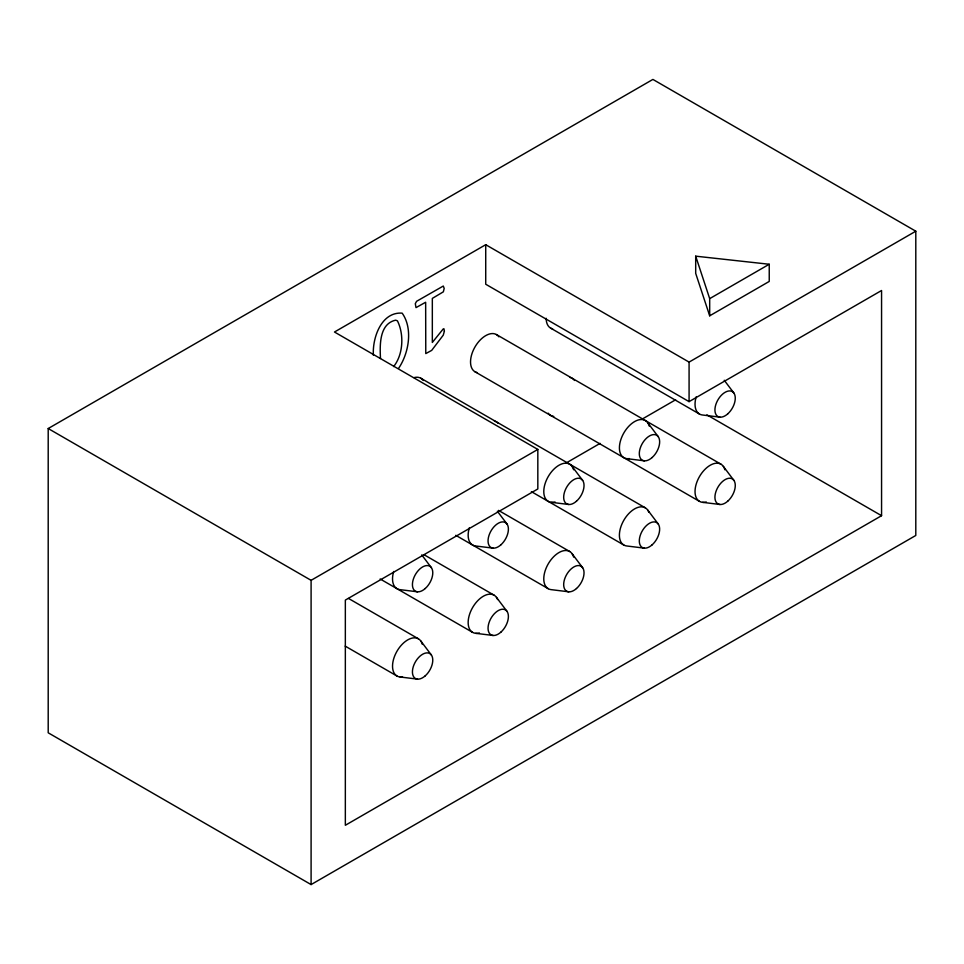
<?xml version="1.0" encoding="UTF-8"?>
<svg xmlns="http://www.w3.org/2000/svg" width="964" height="964" viewBox="0 0 964 964"><rect width="100%" height="100%" fill="white"/><g stroke="black" fill="none" stroke-linecap="round" stroke-linejoin="round"><path stroke-width="1.45" d="M373.393 355.342C372.237 337.954 381.334 311.613 402.157 313.143C413.098 328.495 408.917 353.137 398.638 368.272M393.637 366.573C403.374 354.415 404.145 334.267 397.421 320.831L395.638 320.168C379.177 323.796 379.804 345.22 380.491 358.5M48.2 428.534L652.905 79.422L915.8 231.203L915.8 535.466L311.095 884.578L48.2 732.797L48.2 428.534L311.095 580.328L537.828 449.429L537.828 488.965L345.341 600.09L345.341 825.28L881.566 515.692L881.566 290.501L689.079 401.639L485.723 284.235L485.723 244.699L334.472 332.014L537.828 449.429M709.685 315.818L709.685 298.635L769.236 264.257L769.236 281.44L709.685 315.818L695.695 273.366L695.695 256.171L769.236 264.257M485.723 244.699L689.079 362.103L915.8 231.203M566.278 462.913L600.114 443.368M641.771 419.328L675.607 399.795M720.012 417.159L702.623 415.014A21.473 12.399 -60 0 1 696.189 396.843M626.998 458.683L644.386 460.816M702.623 502.34L720.012 504.485M551.372 502.34L568.76 504.473M644.386 548.142L626.998 546.01A21.473 12.399 -60 0 1 624.829 518.632A21.473 12.399 -60 0 1 648.856 512.209M493.134 548.142L475.746 545.998A21.473 12.399 -60 0 1 469.311 527.826M568.76 591.8L551.372 589.667A21.473 12.399 -60 0 1 549.721 561.518A21.473 12.399 -60 0 1 573.628 557.096M417.52 591.8L400.12 589.667A21.473 12.399 -60 0 1 393.686 571.483M475.746 633.324L493.134 635.469M400.12 676.993L417.52 679.126M706.889 414.845L881.566 515.692M550.613 328.097L699.478 414.05M496.46 334.568L720.952 464.178M474.987 371.767L699.478 501.376M420.834 378.225L645.326 507.835M531.393 491.652L623.853 545.034M498.509 510.39L569.7 551.504M455.779 535.321L548.227 588.691M424.172 554.806L494.074 595.162M380.153 578.978L472.601 632.36M348.546 598.463L418.448 638.819M345.196 646.121L396.975 676.017M724.241 380.262L733.917 393.083M723.361 466.419L733.917 480.409M647.736 422.75L658.291 436.74M647.736 510.077L658.291 524.067M572.11 466.419L582.666 480.409M572.11 553.734L582.666 567.736M497.364 511.245L507.04 524.067M496.484 597.403L507.04 611.393M421.75 554.903L431.414 567.736M420.87 641.06L431.414 655.05M695.695 256.171L709.685 298.635M689.079 362.103L689.079 401.639M311.095 580.328L311.095 884.578M555.035 501.979A21.473 12.399 -60 0 1 548.227 476.578A21.473 12.399 -60 0 1 573.628 469.769M414.026 377.623A21.473 12.399 -60 0 1 423.244 380.467M479.409 632.962A21.473 12.399 -60 0 1 472.143 608.38A21.473 12.399 -60 0 1 497.605 599.524M402.53 676.897A21.473 12.399 -60 0 1 397.457 650.423A21.473 12.399 -60 0 1 422.377 644.41M494.424 421.099A21.473 12.399 -60 0 1 498.159 423.256M477.011 372.55A21.473 12.399 -60 0 1 475.457 346.16A21.473 12.399 -60 0 1 498.87 336.81M629.396 458.587A21.473 12.399 -60 0 1 624.335 432.113A21.473 12.399 -60 0 1 649.254 426.1M570.049 377.43A21.473 12.399 -60 0 1 574.496 380.467M553.758 416.4A21.473 12.399 -60 0 1 548.191 413.182M706.287 501.979A21.473 12.399 -60 0 1 699.478 476.578A21.473 12.399 -60 0 1 724.88 469.769M552.637 328.893A21.473 12.399 -60 0 1 546.166 318.265M444.38 331.146L443.259 335.147L431.703 350.378L425.775 353.595L425.654 302.25L416.002 307.624L415.303 303.66L416.581 301.31L443.295 286.043L444.187 288.417L443.356 291.827L432.33 298.394L432.33 342.449L443.199 328.965L443.922 328.748L444.38 331.146M576.484 501.196A14.388 8.302 -60 0 0 581.051 478.903A14.388 8.302 -60 0 0 564.024 494.002A14.388 8.302 -60 0 0 576.484 501.196M576.484 588.522A14.388 8.302 -60 0 0 581.051 566.23A14.388 8.302 -60 0 0 564.024 581.328A14.388 8.302 -60 0 0 576.484 588.522M500.858 544.853A14.388 8.302 -60 0 0 505.425 522.572A14.388 8.302 -60 0 0 488.399 537.659A14.388 8.302 -60 0 0 500.858 544.853M500.858 632.179A14.388 8.302 -60 0 0 505.425 609.899A14.388 8.302 -60 0 0 488.399 624.985A14.388 8.302 -60 0 0 500.858 632.179M425.232 588.522A14.388 8.302 -60 0 0 429.799 566.23A14.388 8.302 -60 0 0 412.773 581.328A14.388 8.302 -60 0 0 425.232 588.522M425.232 675.836A14.388 8.302 -60 0 0 429.799 653.556A14.388 8.302 -60 0 0 412.773 668.642A14.388 8.302 -60 0 0 425.232 675.836M652.11 457.538A14.388 8.302 -60 0 0 656.665 435.246A14.388 8.302 -60 0 0 639.65 450.345A14.388 8.302 -60 0 0 652.11 457.538M652.11 544.853A14.388 8.302 -60 0 0 656.665 522.572A14.388 8.302 -60 0 0 639.65 537.659A14.388 8.302 -60 0 0 652.11 544.853M727.736 413.869A14.388 8.302 -60 0 0 732.291 391.589A14.388 8.302 -60 0 0 715.276 406.675A14.388 8.302 -60 0 0 727.736 413.869M727.736 501.196A14.388 8.302 -60 0 0 732.291 478.903A14.388 8.302 -60 0 0 715.276 494.002A14.388 8.302 -60 0 0 727.736 501.196"/></g></svg>
